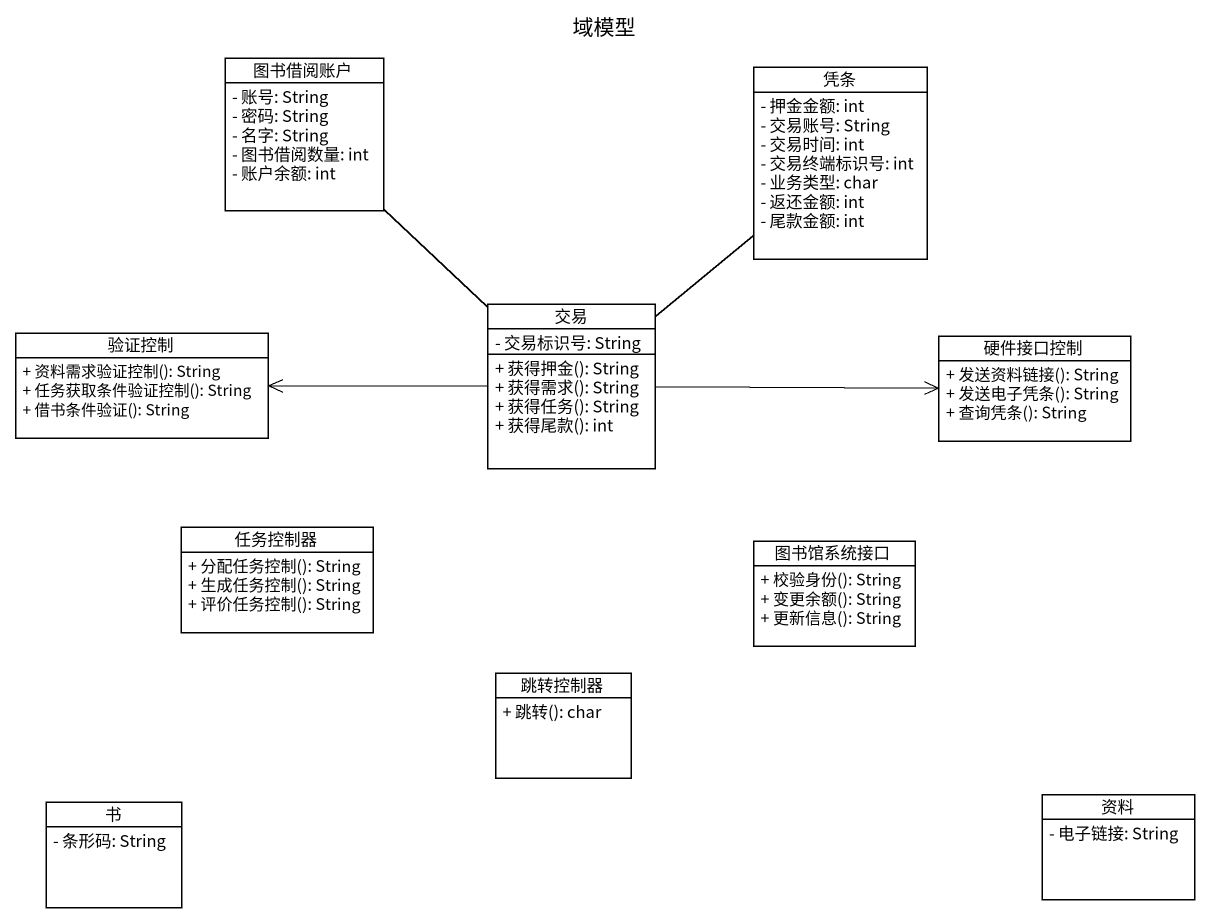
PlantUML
@startuml
title 域模型
hide circle
hide empty members
skinparam classAttributeIconSize 0
class 图书借阅账户 {
  - 账号: String
  - 密码: String
  - 名字: String
  - 图书借阅数量: int
  - 账户余额: int
}
class 凭条 {
  - 押金金额: int
  - 交易账号: String
  - 交易时间: int
  - 交易终端标识号: int
  - 业务类型: char
  - 返还金额: int
  - 尾款金额: int
}
class 验证控制 {
  + 资料需求验证控制(): String
  + 任务获取条件验证控制(): String
  + 借书条件验证(): String
}
class 交易 {
  - 交易标识号: String
  + 获得押金(): String
  + 获得需求(): String
  + 获得任务(): String
  + 获得尾款(): int
}
class 硬件接口控制 {
  + 发送资料链接(): String
  + 发送电子凭条(): String
  + 查询凭条(): String
}
class 任务控制器 {
  + 分配任务控制(): String
  + 生成任务控制(): String
  + 评价任务控制(): String
}
class 图书馆系统接口 {
  + 校验身份(): String
  + 变更余额(): String
  + 更新信息(): String
}
class 跳转控制器 {
  + 跳转(): char
}
class 书 {
  - 条形码: String
}
class 资料 {
  - 电子链接: String
}
图书借阅账户 -- 交易
凭条 -- 交易
交易 -left-> 验证控制
交易 -right-> 硬件接口控制
@enduml
